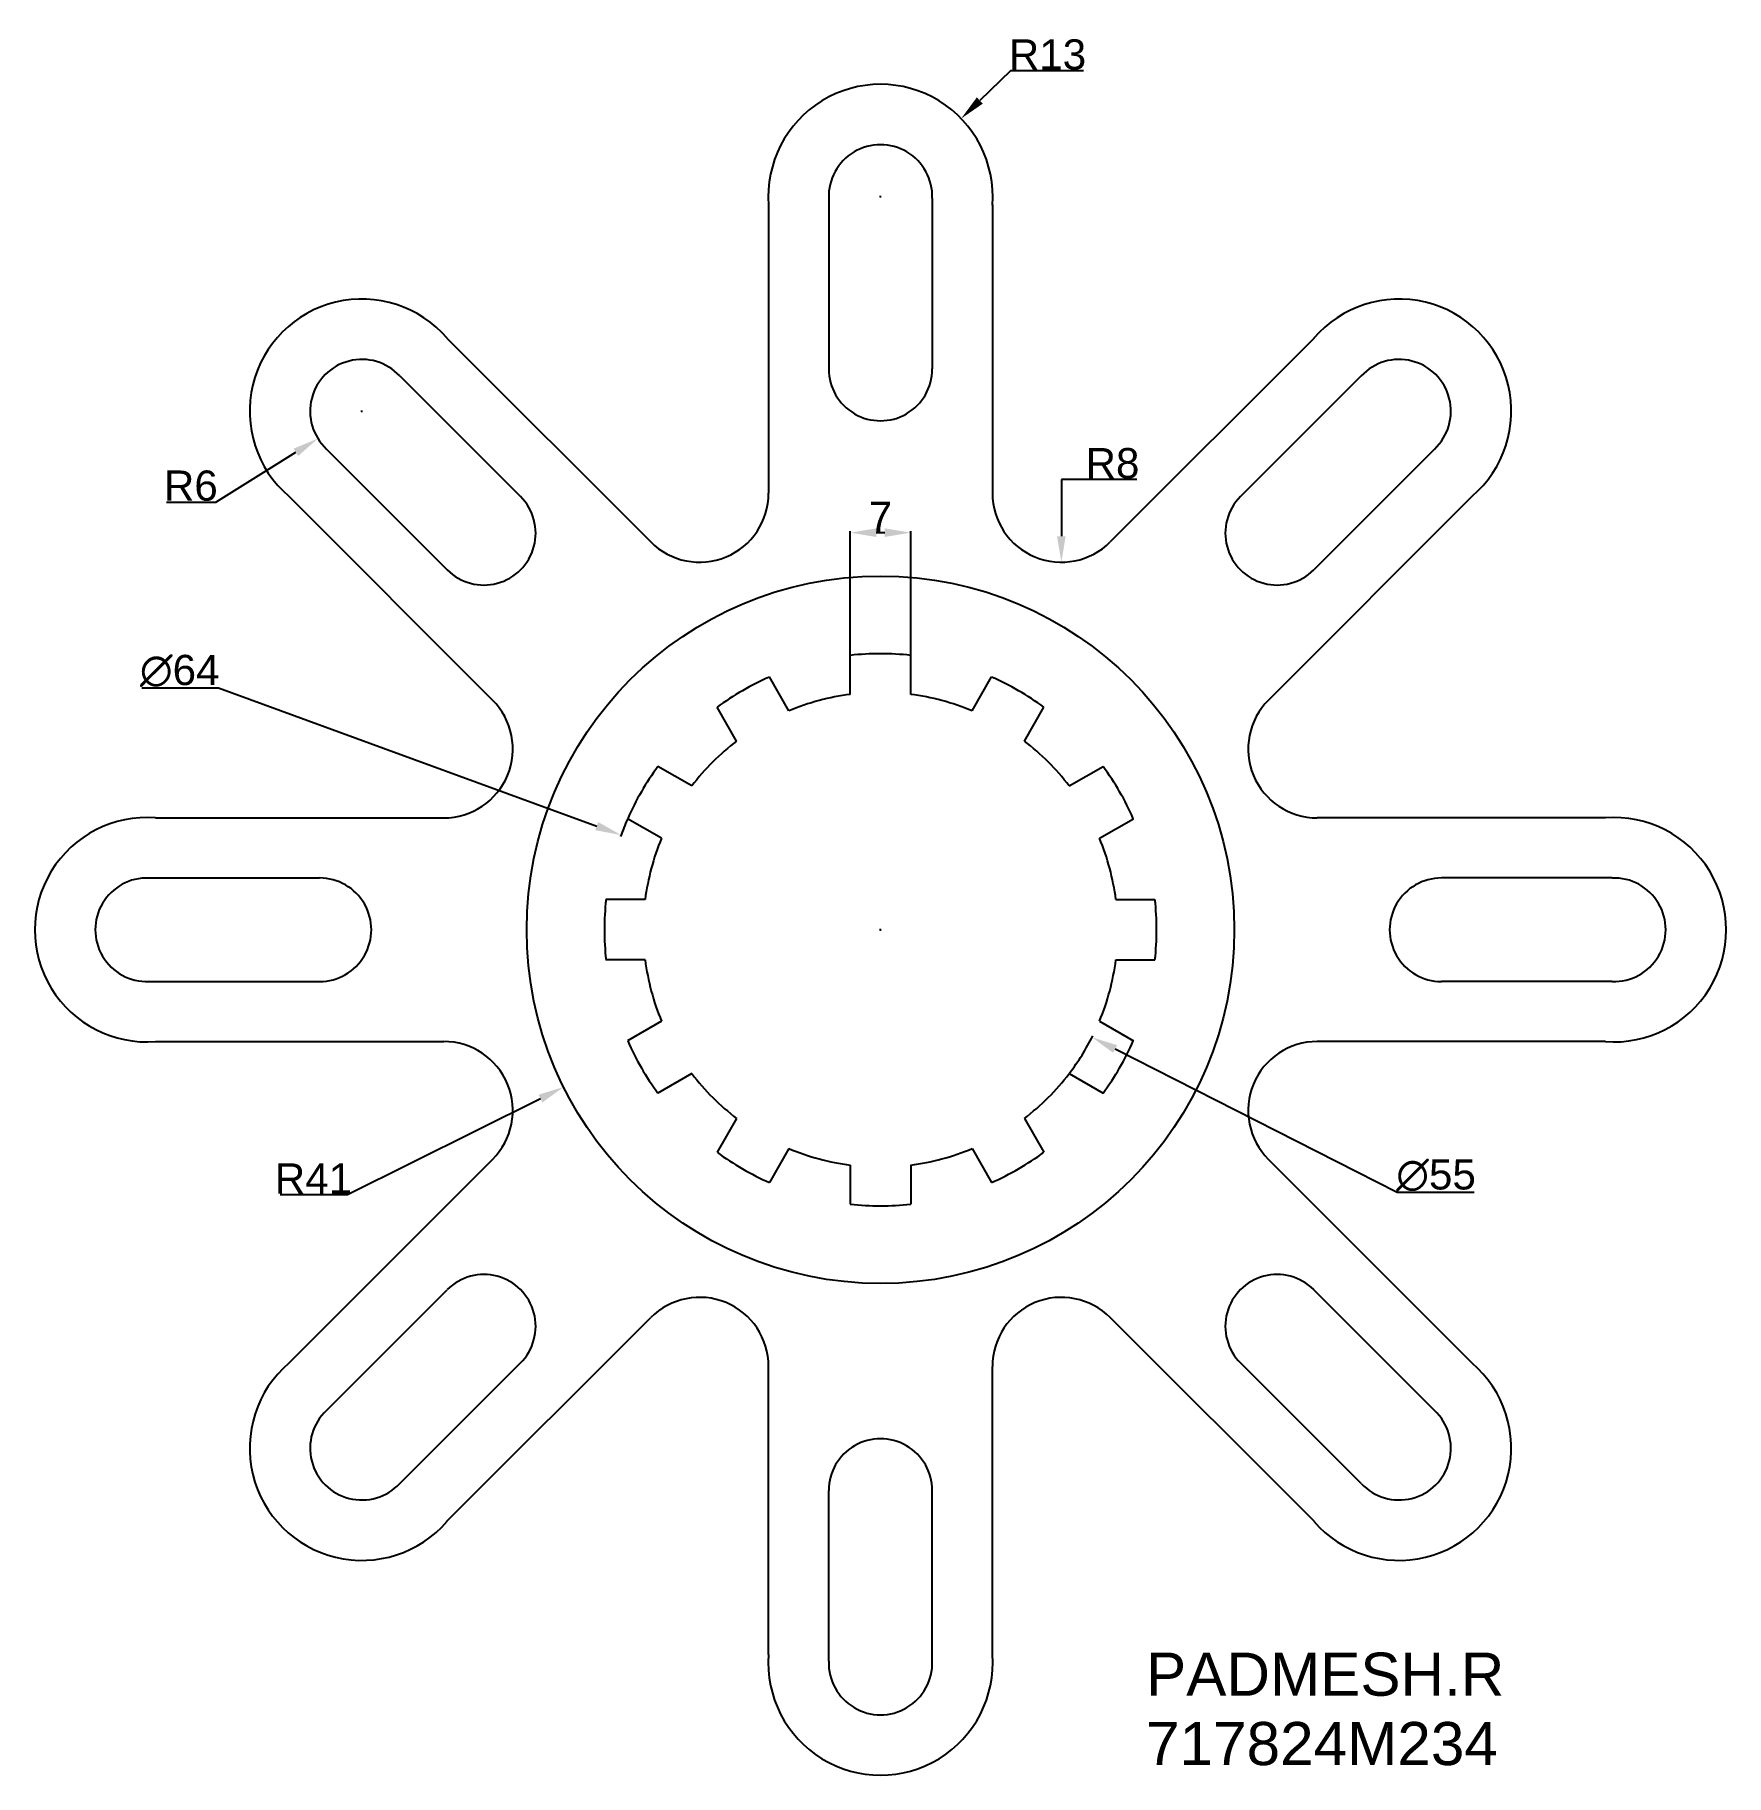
# Model space of a CAD drawing. Header units: millimetres. Extents: x 3435 to 3631, y 1748 to 1950.
import ezdxf

# ---------------------------------------------------------------- set-up
doc = ezdxf.new("R2010")
doc.units = ezdxf.units.MM
doc.styles.get("Standard").update_dxf_attribs({"font": 'arial.ttf'})
doc.dimstyles.get("Standard").update_dxf_attribs({"dimtxt": 3.5, "dimasz": 3, "dimexe": 0.18, "dimexo": 0.0625, "dimgap": 0.09, "dimtad": 1, "dimtih": 1, "dimtoh": 1, "dimdec": 0, "dimzin": 0, "dimdsep": 46, "dimtxsty": 'Standard', "dimcen": 0.09, "dimadec": 0, "dimazin": 0, "dimtfac": 1, "dimtdec": 0, "dimtofl": 0, "dimtmove": 0, "dimatfit": 3, "dimfxl": 1, "dimtolj": 1, "dimtzin": 0, "dimarcsym": 0})

# ---------------------------------------------------------------- blocks, each defined once
blk = doc.blocks.new('*D6')
at = {"color": 0, "lineweight": -2, "transparency": 16777216}
for p, q in [((3447.16, 1873.98), (3456.05, 1873.98)), ((3456.05, 1873.98), (3499.9, 1857.96)), ((3532.68, 1845.95), (3532.86, 1845.95)), ((3532.77, 1845.86), (3532.77, 1846.04))]:
    blk.add_line(p, q, dxfattribs=at)
blk.add_arc((3532.77, 1845.95), 32, 156.3912, 160.2535, dxfattribs=at)
at = {"color": 0, "transparency": 16777216}
blk.add_solid([(3500.07, 1858.43), (3499.72, 1857.49), (3502.71, 1856.93)], dxfattribs=at)
at = {"layer": 'Defpoints', "color": 0, "transparency": 16777216}
for p in [(3502.71, 1856.93), (3562.83, 1834.97)]:
    blk.add_point(p, dxfattribs=at)
at = {"color": 0, "transparency": 16777216, "insert": (3451.56, 1875.95), "char_height": 3.5, "attachment_point": 5}
blk.add_mtext('\\A1;∅64', dxfattribs=at)
blk = doc.blocks.new('*D7')
at = {"color": 0, "lineweight": -2, "transparency": 16777216}
for p, q in [((3532.68, 1845.95), (3532.86, 1845.95)), ((3532.77, 1845.86), (3532.77, 1846.04)), ((3592.64, 1815.5), (3559.96, 1832.12)), ((3601.58, 1815.5), (3592.64, 1815.5))]:
    blk.add_line(p, q, dxfattribs=at)
blk.add_arc((3532.77, 1845.95), 27.5, 322.8182, 333.4183, dxfattribs=at)
at = {"color": 0, "transparency": 16777216}
blk.add_solid([(3560.18, 1832.57), (3559.73, 1831.68), (3557.28, 1833.48)], dxfattribs=at)
at = {"layer": 'Defpoints', "color": 0, "transparency": 16777216}
for p in [(3508.26, 1858.42), (3557.28, 1833.48)]:
    blk.add_point(p, dxfattribs=at)
at = {"color": 0, "transparency": 16777216, "insert": (3597.15, 1817.48), "char_height": 3.5, "attachment_point": 5}
blk.add_mtext('\\A1;∅55', dxfattribs=at)
blk = doc.blocks.new('*D8')
at = {"color": 0, "lineweight": -2, "transparency": 16777216}
for p, q in [((3532.68, 1845.95), (3532.86, 1845.95)), ((3532.77, 1845.86), (3532.77, 1846.04)), ((3471, 1815.28), (3493.36, 1826.38)), ((3463.22, 1815.28), (3471, 1815.28))]:
    blk.add_line(p, q, dxfattribs=at)
at = {"color": 0, "transparency": 16777216}
blk.add_solid([(3493.14, 1826.83), (3493.58, 1825.93), (3496.05, 1827.72)], dxfattribs=at)
at = {"layer": 'Defpoints', "color": 0, "transparency": 16777216}
for p in [(3532.77, 1845.95), (3496.05, 1827.72)]:
    blk.add_point(p, dxfattribs=at)
at = {"color": 0, "transparency": 16777216, "insert": (3467.06, 1817.12), "char_height": 3.5, "attachment_point": 5}
blk.add_mtext('\\A1;R41', dxfattribs=at)
blk = doc.blocks.new('*D10')
at = {"color": 0, "lineweight": -2, "transparency": 16777216}
for p, q in [((3547.85, 1945.51), (3544.28, 1942.07)), ((3556.3, 1945.51), (3547.85, 1945.51)), ((3532.68, 1930.95), (3532.86, 1930.95)), ((3532.77, 1930.86), (3532.77, 1931.04))]:
    blk.add_line(p, q, dxfattribs=at)
at = {"color": 0, "transparency": 16777216}
blk.add_solid([(3543.93, 1942.43), (3544.63, 1941.71), (3542.12, 1939.98)], dxfattribs=at)
at = {"layer": 'Defpoints', "color": 0, "transparency": 16777216}
for p in [(3542.12, 1939.98), (3532.77, 1930.95)]:
    blk.add_point(p, dxfattribs=at)
at = {"color": 0, "transparency": 16777216, "insert": (3552.12, 1947.39), "char_height": 3.5, "attachment_point": 5}
blk.add_mtext('\\A1;R13', dxfattribs=at)
blk = doc.blocks.new('*D12')
at = {"color": 0, "lineweight": -2, "transparency": 16777216}
for p, q in [((3472.58, 1906.06), (3472.76, 1906.06)), ((3472.67, 1905.97), (3472.67, 1906.15)), ((3455.76, 1895.53), (3465.03, 1901.3)), ((3450.03, 1895.53), (3455.76, 1895.53))]:
    blk.add_line(p, q, dxfattribs=at)
at = {"color": 0, "transparency": 16777216}
blk.add_solid([(3464.76, 1901.72), (3465.29, 1900.87), (3467.57, 1902.88)], dxfattribs=at)
at = {"layer": 'Defpoints', "color": 0, "transparency": 16777216}
for p in [(3472.67, 1906.06), (3467.57, 1902.88)]:
    blk.add_point(p, dxfattribs=at)
at = {"color": 0, "transparency": 16777216, "insert": (3452.85, 1897.41), "char_height": 3.5, "attachment_point": 5}
blk.add_mtext('\\A1;R6', dxfattribs=at)
blk = doc.blocks.new('*D13')
at = {"color": 0, "lineweight": -2, "transparency": 16777216}
for p, q in [((3562.47, 1898.13), (3553.73, 1898.13)), ((3553.73, 1898.13), (3553.73, 1891.56))]:
    blk.add_line(p, q, dxfattribs=at)
at = {"color": 0, "transparency": 16777216}
blk.add_solid([(3553.23, 1891.56), (3554.23, 1891.56), (3553.73, 1888.56)], dxfattribs=at)
at = {"layer": 'Defpoints', "color": 0, "transparency": 16777216}
for p in [(3553.73, 1896.56), (3553.73, 1888.56)]:
    blk.add_point(p, dxfattribs=at)
at = {"color": 0, "transparency": 16777216, "insert": (3559.65, 1900.01), "char_height": 3.5, "attachment_point": 5}
blk.add_mtext('\\A1;R8', dxfattribs=at)
blk = doc.blocks.new('*D14')
at = {"color": 0, "lineweight": -2, "transparency": 16777216}
for p, q in [((3529.27, 1877.82), (3529.27, 1892.16)), ((3532.27, 1891.98), (3533.27, 1891.98)), ((3536.27, 1877.82), (3536.27, 1892.16))]:
    blk.add_line(p, q, dxfattribs=at)
at = {"color": 0, "transparency": 16777216}
for points in [[(3532.27, 1892.48), (3532.27, 1891.48), (3529.27, 1891.98)], [(3533.27, 1892.48), (3533.27, 1891.48), (3536.27, 1891.98)]]:
    blk.add_solid(points, dxfattribs=at)
at = {"layer": 'Defpoints', "color": 0, "transparency": 16777216}
for p in [(3536.27, 1891.98), (3529.27, 1877.76), (3536.27, 1877.76)]:
    blk.add_point(p, dxfattribs=at)
at = {"color": 0, "transparency": 16777216, "insert": (3532.77, 1893.82), "char_height": 3.5, "attachment_point": 5}
blk.add_mtext('\\A1;7', dxfattribs=at)

msp = doc.modelspace()

# ---------------------------------------------------------------- linework, layer by layer
for p, q in [((3526.77, 1930.74), (3526.77, 1910.95)), ((3538.77, 1930.74), (3538.77, 1910.95)), ((3519.81, 1929.96), (3519.81, 1896.56)), ((3545.73, 1929.96), (3545.73, 1896.56)), ((3482.53, 1914.52), (3506.15, 1890.9)), ((3583.01, 1914.52), (3559.39, 1890.9)), ((3477.06, 1910.15), (3491.05, 1896.16)), ((3588.48, 1910.15), (3574.49, 1896.16)), ((3468.58, 1901.67), (3482.56, 1887.67)), ((3596.96, 1901.67), (3582.98, 1887.67)), ((3464.2, 1896.19), (3487.82, 1872.57)), ((3601.34, 1896.19), (3577.72, 1872.57)), ((3529.27, 1886.8), (3529.27, 1886.95)), ((3536.27, 1886.8), (3536.27, 1886.95)), ((3529.27, 1873.23), (3529.27, 1877.76)), ((3536.27, 1873.23), (3536.27, 1877.76)), ((3522.16, 1871.32), (3519.9, 1875.25)), ((3543.38, 1871.32), (3545.64, 1875.25)), ((3516.1, 1867.82), (3513.84, 1871.75)), ((3549.44, 1867.82), (3551.71, 1871.75)), ((3510.9, 1862.62), (3506.97, 1864.89)), ((3554.64, 1862.62), (3558.57, 1864.89)), ((3448.76, 1858.91), (3482.16, 1858.91)), ((3507.4, 1856.56), (3503.47, 1858.82)), ((3558.14, 1856.56), (3562.07, 1858.82)), ((3616.78, 1858.91), (3583.38, 1858.91)), ((3447.98, 1851.95), (3467.77, 1851.95)), ((3617.56, 1851.95), (3597.77, 1851.95)), ((3505.49, 1849.45), (3500.96, 1849.45)), ((3560.05, 1849.45), (3564.58, 1849.45)), ((3505.49, 1842.45), (3500.96, 1842.45)), ((3560.05, 1842.45), (3564.58, 1842.45)), ((3447.98, 1839.95), (3467.77, 1839.95)), ((3617.56, 1839.95), (3597.77, 1839.95)), ((3507.4, 1835.34), (3503.47, 1833.08)), ((3558.14, 1835.34), (3562.07, 1833.08)), ((3448.76, 1832.99), (3482.16, 1832.99)), ((3616.78, 1832.99), (3583.38, 1832.99)), ((3510.9, 1829.28), (3506.97, 1827.02)), ((3554.64, 1829.28), (3558.57, 1827.02)), ((3516.1, 1824.08), (3513.84, 1820.15)), ((3549.44, 1824.08), (3551.71, 1820.15)), ((3522.16, 1820.58), (3519.9, 1816.65)), ((3543.38, 1820.58), (3545.64, 1816.65)), ((3464.2, 1795.72), (3487.82, 1819.33)), ((3529.27, 1818.67), (3529.27, 1814.14)), ((3536.27, 1818.67), (3536.27, 1814.14)), ((3601.34, 1795.72), (3577.72, 1819.33)), ((3468.58, 1790.24), (3482.56, 1804.23)), ((3596.96, 1790.24), (3582.98, 1804.23)), ((3482.53, 1777.38), (3506.15, 1801)), ((3583.01, 1777.38), (3559.39, 1801)), ((3477.06, 1781.76), (3491.05, 1795.75)), ((3588.48, 1781.76), (3574.49, 1795.75)), ((3519.81, 1761.95), (3519.81, 1795.34)), ((3545.73, 1761.95), (3545.73, 1795.34)), ((3526.77, 1761.16), (3526.77, 1780.95)), ((3538.77, 1761.16), (3538.77, 1780.95))]:
    msp.add_line(p, q)
msp.add_circle((3532.77, 1845.95), 41)
for centre, radius, start, end in [((3532.77, 1930.95), 13, 355.6143, 184.3857), ((3532.77, 1930.95), 6, 357.9774, 182.0226), ((3472.67, 1906.06), 13, 40.6143, 229.3857), ((3592.87, 1906.06), 13, 310.6143, 139.3857), ((3472.67, 1906.06), 6, 42.9774, 227.0226), ((3532.77, 1910.95), 6, 179.9892, 0.0108), ((3592.87, 1906.06), 6, 312.9774, 137.0226), ((3511.81, 1896.56), 8, 225, 0), ((3553.73, 1896.56), 8, 180, 315), ((3486.81, 1891.91), 6, 224.9892, 45.0108), ((3578.73, 1891.91), 6, 134.9892, 315.0108), ((3532.77, 1845.95), 32, 83.7207, 96.2793), ((3532.77, 1845.95), 32, 113.7207, 126.2793), ((3532.77, 1845.95), 32, 53.7207, 66.2793), ((3482.16, 1866.91), 8, 270, 45), ((3532.77, 1845.95), 27.5, 97.312, 112.688), ((3532.77, 1845.95), 27.5, 67.312, 82.688), ((3583.38, 1866.91), 8, 135, 270), ((3532.77, 1845.95), 27.5, 127.312, 142.688), ((3532.77, 1845.95), 27.5, 37.312, 52.688), ((3532.77, 1845.95), 32, 143.7207, 156.2793), ((3532.77, 1845.95), 32, 23.7207, 36.2793), ((3447.77, 1845.95), 13, 85.6143, 274.3857), ((3617.77, 1845.95), 13, 265.6143, 94.3857), ((3532.77, 1845.95), 27.5, 157.312, 172.688), ((3532.77, 1845.95), 27.5, 7.312, 22.688), ((3447.77, 1845.95), 6, 87.9774, 272.0226), ((3467.77, 1845.95), 6, 269.9892, 90.0108), ((3597.77, 1845.95), 6, 89.9892, 270.0108), ((3617.77, 1845.95), 6, 267.9774, 92.0226), ((3532.77, 1845.95), 32, 173.7207, 186.2793), ((3532.77, 1845.95), 32, 353.7207, 6.2793), ((3532.77, 1845.95), 27.5, 187.312, 202.688), ((3532.77, 1845.95), 27.5, 337.312, 352.688), ((3482.16, 1824.99), 8, 315, 90), ((3532.77, 1845.95), 32, 203.7207, 216.2793), ((3532.77, 1845.95), 32, 323.7207, 336.2793), ((3583.38, 1824.99), 8, 90, 225), ((3532.77, 1845.95), 27.5, 217.312, 232.688), ((3532.77, 1845.95), 27.5, 307.312, 322.688), ((3532.77, 1845.95), 32, 233.7207, 246.2793), ((3532.77, 1845.95), 27.5, 247.312, 262.688), ((3532.77, 1845.95), 27.5, 277.312, 292.688), ((3532.77, 1845.95), 32, 293.7207, 306.2793), ((3532.77, 1845.95), 32, 263.7207, 276.2793), ((3486.81, 1799.99), 6, 314.9892, 135.0108), ((3578.73, 1799.99), 6, 44.9892, 225.0108), ((3511.81, 1795.34), 8, 0, 135), ((3553.73, 1795.34), 8, 45, 180), ((3472.67, 1785.85), 13, 130.6143, 319.3857), ((3592.87, 1785.85), 13, 220.6143, 49.3857), ((3472.67, 1785.85), 6, 132.9774, 317.0226), ((3592.87, 1785.85), 6, 222.9774, 47.0226), ((3532.77, 1780.95), 6, 359.9892, 180.0108), ((3532.77, 1760.95), 13, 175.6143, 4.3857), ((3532.77, 1760.95), 6, 177.9774, 2.0226)]:
    msp.add_arc(centre, radius, start, end)

# ---------------------------------------------------------------- texts
for s, p in [('PADMESH.R', (3563.54, 1757.16)), ('717824M234', (3563.54, 1749.12))]:
    msp.add_text(s, height=5).set_placement(p)

# ---------------------------------------------------------------- dimensions: what is measured, and where the dimension line sits
for center, mpoint, picture, middle in [((3532.77, 1930.95), (3542.12, 1939.98), '*D10', (3552.12, 1945.51)), ((3472.67, 1906.06), (3467.57, 1902.88), '*D12', (3452.85, 1895.53)), ((3553.73, 1896.56), (3553.73, 1888.56), '*D13', (3559.65, 1898.13)), ((3532.77, 1845.95), (3496.05, 1827.72), '*D8', (3467.06, 1815.28))]:
    dim = msp.add_radius_dim(center=center, mpoint=mpoint, dimstyle='Standard')
    dim.commit()
    dim.dimension.update_dxf_attribs({"geometry": picture, "text_midpoint": middle, "dimtype": 164})
dim = msp.add_linear_dim(base=(3536.27, 1891.98), p1=(3529.27, 1877.76), p2=(3536.27, 1877.76), dimstyle='Standard')
dim.commit()
dim.dimension.update_dxf_attribs({"geometry": '*D14', "text_midpoint": (3532.77, 1893.82)})
for p1, p2, picture, middle in [((3562.83, 1834.97), (3502.71, 1856.93), '*D6', (3451.56, 1873.98)), ((3508.26, 1858.42), (3557.28, 1833.48), '*D7', (3597.15, 1815.5))]:
    dim = msp.add_diameter_dim_2p(p1=p1, p2=p2, dimstyle='Standard')
    dim.commit()
    dim.dimension.update_dxf_attribs({"geometry": picture, "text_midpoint": middle, "dimtype": 163})

doc.saveas('drawing.dxf')
